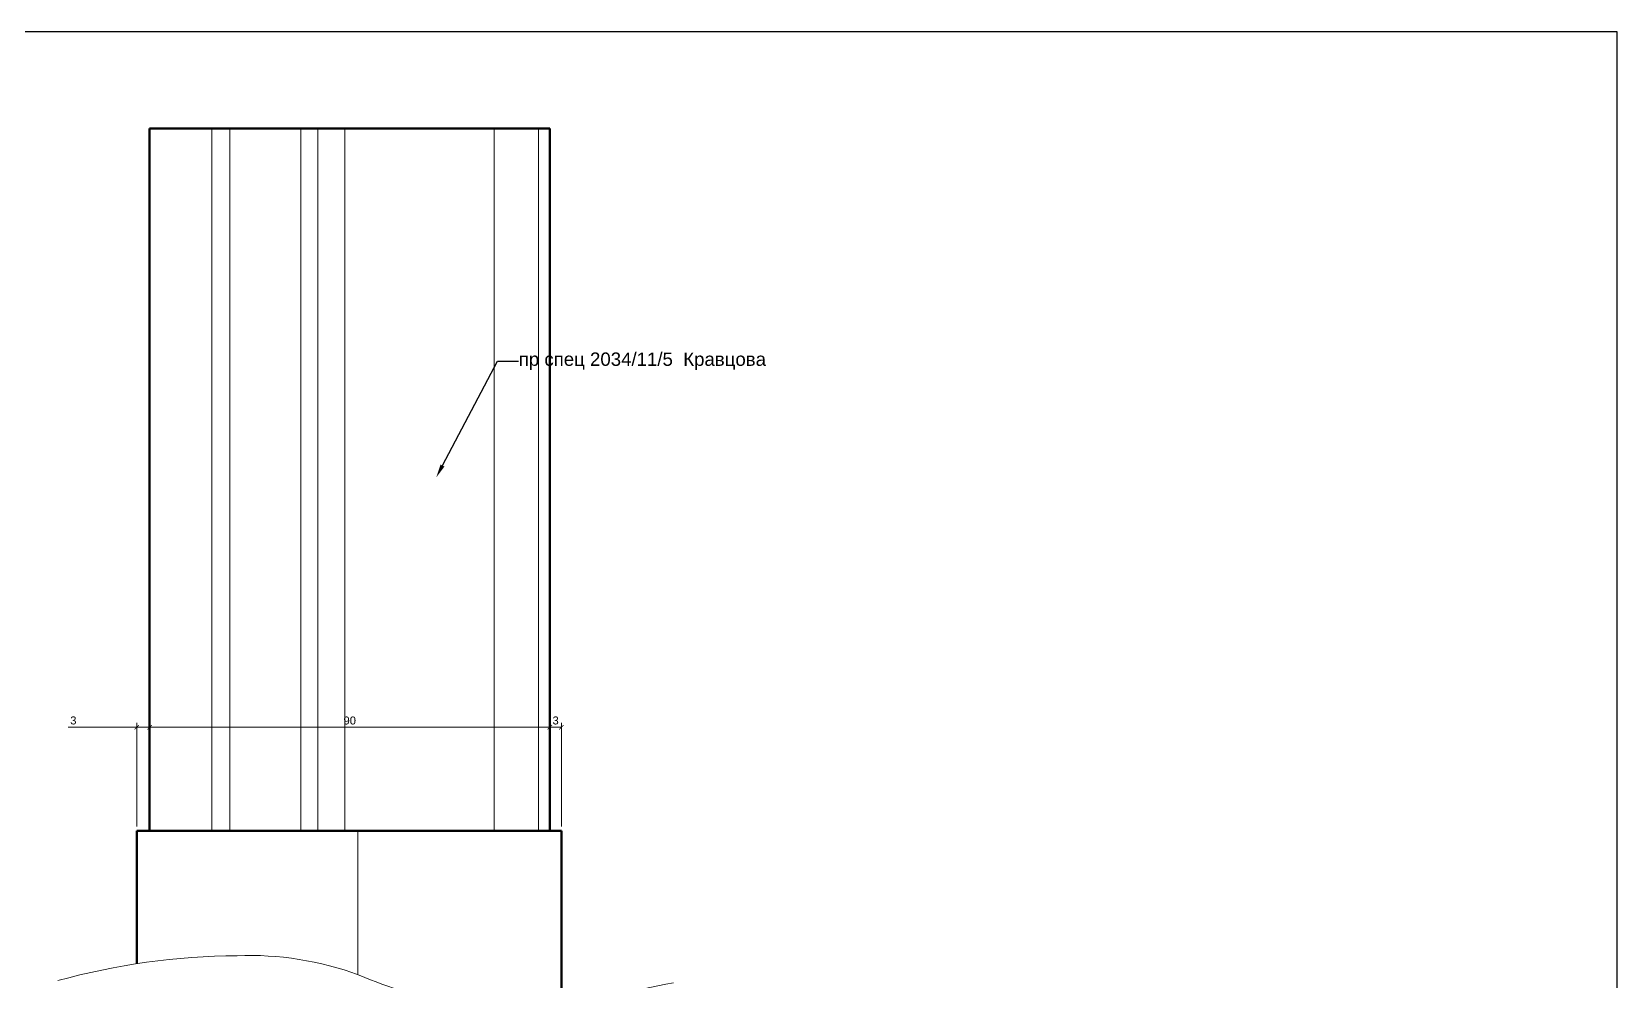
# Model space of a CAD drawing. Header units: millimetres. Extents: x 21 to 591, y -10786 to -10406.
# Drawn here: x 234.3 to 590.9, y -10619.7 to -10406 of the extents above; entities that cross this region are included whole.
import ezdxf
from ezdxf import colors
from ezdxf.entities.mleader import LeaderData, LeaderLine
from ezdxf.math import Vec2, Vec3

# ---------------------------------------------------------------- set-up
doc = ezdxf.new("R2010")
doc.units = ezdxf.units.MM
for name, color, linetype, lineweight in [('линия 15', 7, 'Continuous', 15), ('линия 50', 1, 'Continuous', 100), ('тонкие_Ном._пера__21', 7, 'Continuous', 5)]:
    doc.layers.add(name, color=color, linetype=linetype, lineweight=lineweight)
doc.layers.add('размеры в модели', color=7, linetype='Continuous')
doc.styles.get("Standard").update_dxf_attribs({"font": 'arial.ttf'})
doc.dimstyles.new('M_1', dxfattribs={"dimtxt": 1.8, "dimasz": 1, "dimexe": 1, "dimexo": 1, "dimgap": 0.6, "dimtad": 1, "dimdec": 0, "dimdsep": 46, "dimtxsty": 'Standard', "dimblk": 'ARCHTICK', "dimcen": -5, "dimclrd": 7, "dimclre": 7, "dimclrt": 7, "dimadec": 0, "dimazin": 0, "dimtfac": 1, "dimtdec": 0, "dimtmove": 0, "dimatfit": 3, "dimfxl": 1, "dimtolj": 1, "dimtzin": 0, "dimlwd": 5, "dimlwe": 5, "dimarcsym": 0})

# ---------------------------------------------------------------- blocks, each defined once
blk = doc.blocks.new('_ArchTick')
at = {"color": 0, "linetype": 'ByBlock', "const_width": 0.15}
blk.add_lwpolyline([(-0.5, -0.5), (0.5, 0.5)], dxfattribs=at)
blk = doc.blocks.new('*D34')
at = {"layer": 'Defpoints', "color": 0, "ltscale": 1000, "transparency": 16777216}
for p in [(353.44, -10562.51), (350.85, -10585.8), (353.44, -10585.8)]:
    blk.add_point(p, dxfattribs=at)
at = {"layer": 'линия 15', "color": 7, "lineweight": 5, "ltscale": 1000, "transparency": 16777216}
for p, q in [((350.85, -10584.8), (350.85, -10561.51)), ((350.85, -10562.51), (353.44, -10562.51)), ((353.44, -10584.8), (353.44, -10561.51))]:
    blk.add_line(p, q, dxfattribs=at)
at = {"layer": 'линия 15', "color": 7, "lineweight": 5, "ltscale": 1000, "transparency": 16777216, "rotation": 180}
blk.add_blockref('_ArchTick', (350.85, -10562.51), dxfattribs=at)
at = {"layer": 'линия 15', "color": 7, "lineweight": 5, "ltscale": 1000, "transparency": 16777216}
blk.add_blockref('_ArchTick', (353.44, -10562.51), dxfattribs=at)
at = {"layer": 'линия 15', "color": 7, "ltscale": 1000, "transparency": 16777216, "insert": (352.15, -10560.99), "char_height": 1.8, "attachment_point": 5}
blk.add_mtext('\\A1;3', dxfattribs=at)
blk = doc.blocks.new('*D32')
at = {"layer": 'Defpoints', "color": 0, "ltscale": 1000, "transparency": 16777216}
for p in [(260.84, -10562.51), (257.94, -10585.8), (260.84, -10585.8)]:
    blk.add_point(p, dxfattribs=at)
at = {"layer": 'линия 15', "color": 7, "lineweight": 5, "ltscale": 1000, "transparency": 16777216}
for p, q in [((257.94, -10562.51), (242.5, -10562.51)), ((257.94, -10584.8), (257.94, -10561.51)), ((260.84, -10562.51), (257.94, -10562.51)), ((260.84, -10584.8), (260.84, -10561.51))]:
    blk.add_line(p, q, dxfattribs=at)
at = {"layer": 'линия 15', "color": 7, "lineweight": 5, "ltscale": 1000, "transparency": 16777216, "rotation": 180}
blk.add_blockref('_ArchTick', (257.94, -10562.51), dxfattribs=at)
at = {"layer": 'линия 15', "color": 7, "lineweight": 5, "ltscale": 1000, "transparency": 16777216}
blk.add_blockref('_ArchTick', (260.84, -10562.51), dxfattribs=at)
at = {"layer": 'линия 15', "color": 7, "ltscale": 1000, "transparency": 16777216, "insert": (243.68, -10560.99), "char_height": 1.8, "attachment_point": 5}
blk.add_mtext('\\A1;3', dxfattribs=at)

msp = doc.modelspace()

# ---------------------------------------------------------------- linework, layer by layer
at = {"color": 6, "ltscale": 1000}
msp.add_lwpolyline([(20.93, -10786.05), (590.93, -10786.05), (590.93, -10406.05), (20.93, -10406.05)], close=True, dxfattribs=at)
at = {"layer": 'линия 50', "color": 7}
for p, q in [((260.84, -10585.8), (260.84, -10427.81)), ((260.84, -10427.81), (350.85, -10427.81)), ((350.85, -10585.8), (350.85, -10427.81)), ((257.94, -10585.8), (353.44, -10585.8)), ((257.94, -10615.7), (257.94, -10585.8)), ((353.44, -10624.57), (353.44, -10585.8))]:
    msp.add_line(p, q, dxfattribs=at)
at = {"layer": 'тонкие_Ном._пера__21', "linetype": 'Continuous', "lineweight": 15}
for p, q in [((274.85, -10585.8), (274.85, -10427.81)), ((278.86, -10585.8), (278.86, -10427.81)), ((294.84, -10585.8), (294.84, -10427.81)), ((298.67, -10585.8), (298.67, -10427.81)), ((304.77, -10585.8), (304.77, -10427.81)), ((338.34, -10585.8), (338.34, -10427.81)), ((348.31, -10585.8), (348.31, -10427.81)), ((307.64, -10618.13), (307.64, -10585.8))]:
    msp.add_line(p, q, dxfattribs=at)
at = {"layer": 'тонкие_Ном._пера__21', "linetype": 'Continuous', "lineweight": 15, "flags": 128}
msp.add_lwpolyline([(240.17, -10619.51, -0.06536), (280.51, -10613.89, -0.097763), (307.94, -10618.24, 0.058883), (329.16, -10624.61, 0.071812), (350.3, -10625.04, 0.014802), (378.67, -10619.97)], format="xyb", dxfattribs=at)

# ---------------------------------------------------------------- dimensions: what is measured, and where the dimension line sits
at = {"layer": 'линия 15', "color": 7, "ltscale": 1000}
dim = msp.add_linear_dim(base=(260.84, -10562.51), p1=(257.94, -10585.8), p2=(260.84, -10585.8), dimstyle='M_1', dxfattribs=at)
dim.commit()
dim.dimension.update_dxf_attribs({"geometry": '*D32', "text_midpoint": (243.68, -10562.51), "dimtype": 128})
msp.add_linear_dim(base=(350.85, -10562.51), p1=(260.84, -10585.8), p2=(350.85, -10585.8), dimstyle='M_1', dxfattribs=at).render()
dim = msp.add_linear_dim(base=(353.44, -10562.51), p1=(350.85, -10585.8), p2=(353.44, -10585.8), dimstyle='M_1', dxfattribs=at)
dim.commit()
dim.dimension.update_dxf_attribs({"geometry": '*D34', "text_midpoint": (352.15, -10560.99)})

# ---------------------------------------------------------------- leaders
at = {"layer": 'размеры в модели', "color": 7, "ltscale": 1000}
ml = msp.add_multileader_mtext('Standard', dxfattribs=at)
ml.set_content('\\A1;пр спец 2034/11/5  Кравцова', color=7)
ml.set_leader_properties()
ml.build(insert=Vec2(0, 0))
ml.multileader.update_dxf_attribs({"text_right_attachment_type": 6, "dogleg_length": 0.36, "arrow_head_size": 3})
ctx = ml.context
ctx.base_point, ctx.char_height, ctx.arrow_head_size, ctx.landing_gap_size, ctx.plane_origin = Vec3(343.77, -10480.18), 3, 3, 0.09, Vec3(313.16, -10496.82)
ctx.right_attachment = 6
notes = []
notes.append((ctx, [(1, (1, 1, 0), (339.1, -10480.18), (1, 0), 4.68, [(0, [(325.31, -10506.29)], 0, [])])]))
ctx.mtext.insert, ctx.mtext.flow_direction = Vec3(343.86, -10478.21), 5
for ctx, leaders in notes:
    for number, flags, end, landing, length, lines in leaders:
        leader = LeaderData()
        leader.index, (leader.has_last_leader_line, leader.has_dogleg_vector, leader.attachment_direction) = number, flags
        leader.last_leader_point, leader.dogleg_vector, leader.dogleg_length = Vec3(end), Vec3(landing), length
        for number, points, colour, breaks in lines:
            line = LeaderLine()
            line.index, line.vertices, line.color, line.breaks = number, Vec3.list(points), colors.encode_raw_color(colour), breaks
            leader.lines.append(line)
        ctx.leaders.append(leader)

doc.saveas('drawing.dxf')
